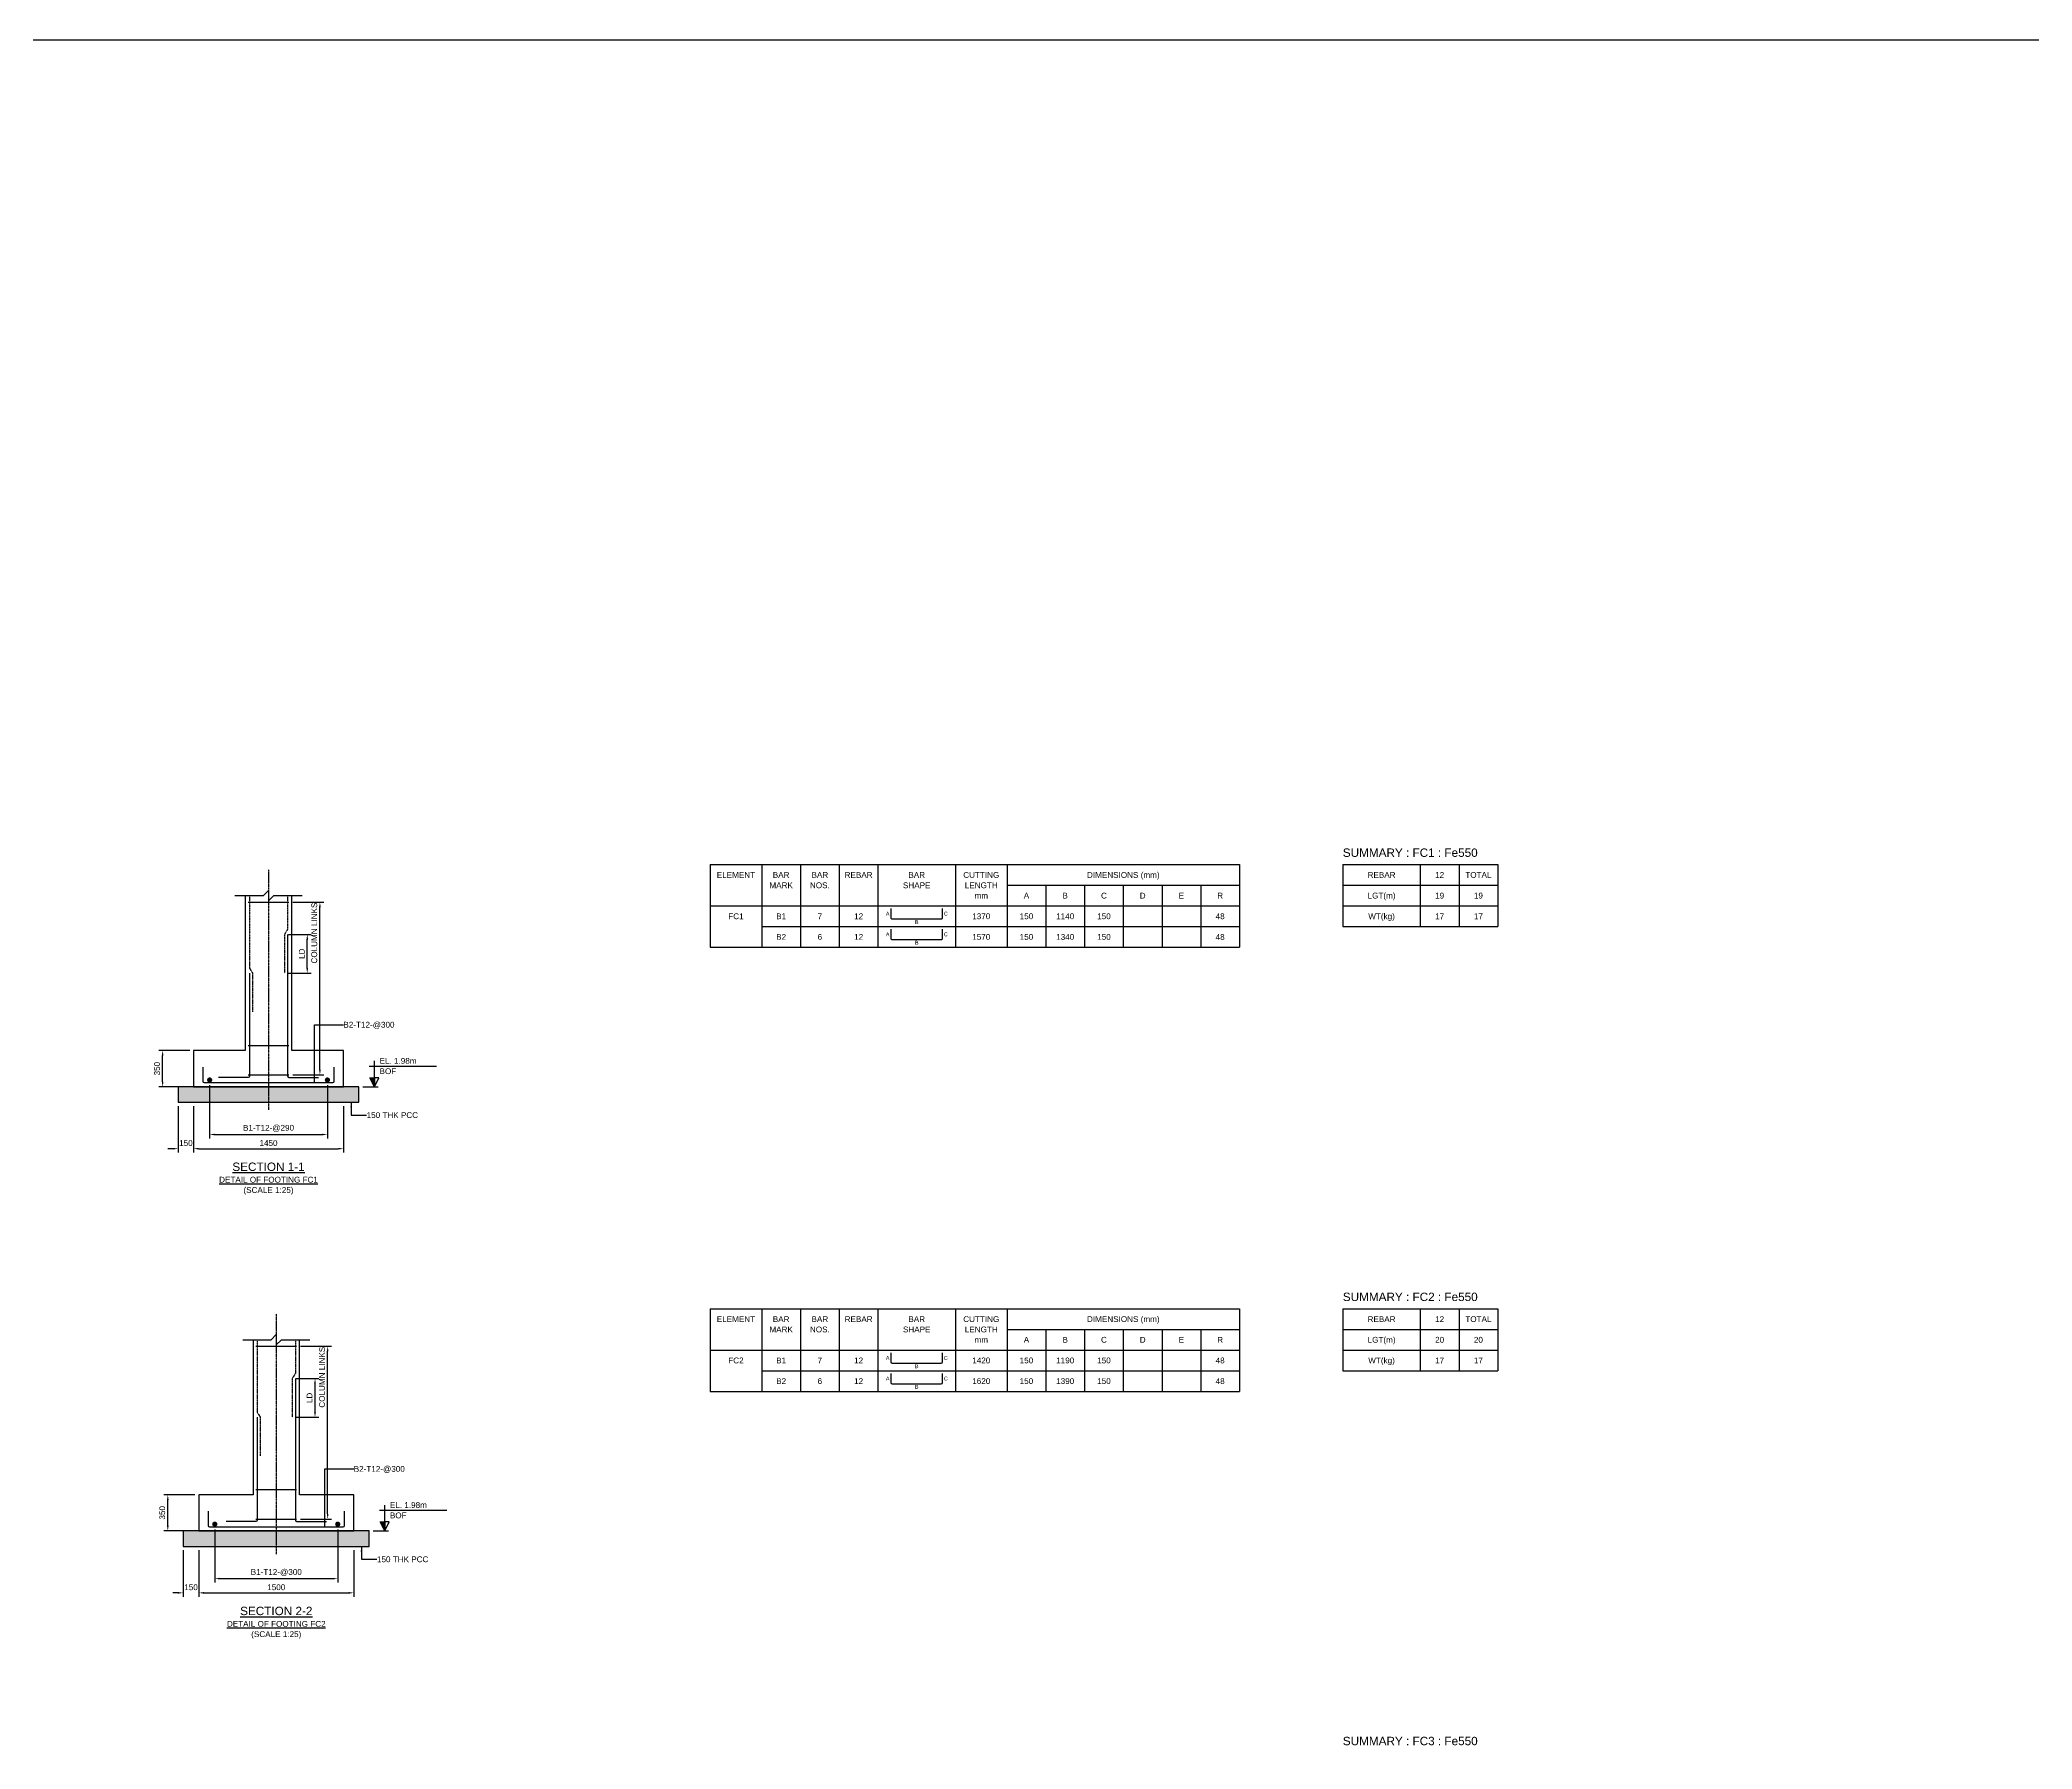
# Model space of a CAD drawing. Header units: inches. Extents: x -816171 to 9366335, y -450961 to 689132.
# Drawn here: x 5641659 to 5718806, y 329762 to 395952 of the extents above; entities that cross this region are included whole.
import ezdxf
from ezdxf.enums import TextEntityAlignment as Align

# ---------------------------------------------------------------- set-up
doc = ezdxf.new("R2010")
doc.units = ezdxf.units.IN
doc.header["$MEASUREMENT"] = 0
doc.linetypes.add('Cline', pattern=[1, 0.625, -0.125, 0.125, -0.125])
doc.linetypes.add('DASHED', pattern=[0.75, 0.5, -0.25])
for name, color, linetype in [('Center Line', 1, 'Continuous'), ('Concrete Line', 2, 'Continuous'), ('Dim', 31, 'Continuous'), ('Labels', 4, 'Continuous'), ('PCC', 5, 'Continuous'), ('Reinforcement', 130, 'Continuous'), ('Schedule Header', 4, 'Continuous'), ('Schedule Line', 60, 'Continuous'), ('Section Mark', 5, 'Continuous'), ('Solid', 25, 'Continuous'), ('Text', 31, 'Continuous')]:
    doc.layers.add(name, color=color, linetype=linetype)
doc.styles.add('SC-BBS1', font='SansSerif')
doc.styles.add('SC-FTG1', font='sanss___.ttf')
doc.styles.add('SC-FTG2', font='SansSerif')
doc.dimstyles.new('RccFooting', dxfattribs={"dimtxt": 225, "dimasz": 200, "dimexe": 150, "dimexo": 150, "dimgap": 100, "dimtad": 1, "dimtoh": 1, "dimdec": 4, "dimlfac": 0.25, "dimzin": 0, "dimdsep": 46, "dimtxsty": 'SC-FTG2', "dimcen": 0.09, "dimclrd": 8, "dimclre": 8, "dimclrt": 31, "dimadec": 0, "dimazin": 0, "dimtfac": 1, "dimtdec": 0, "dimtix": 1, "dimtofl": 0, "dimtmove": 0, "dimatfit": 3, "dimfxl": 1, "dimtolj": 1, "dimtzin": 0, "dimarcsym": 0})

# ---------------------------------------------------------------- blocks, each defined once
blk = doc.blocks.new('*D2350')
at = {"layer": 'DEFPOINTS', "color": 0, "transparency": 16777216}
for p in [(5647014, 354814), (5647614, 354814), (5647614, 353014)]:
    blk.add_point(p, dxfattribs=at)
at = {"layer": 'Dim', "color": 8, "lineweight": -2, "transparency": 16777216}
for p, q in [((5647014, 354664), (5647014, 352864)), ((5647614, 354664), (5647614, 352864)), ((5646814, 353014), (5646614, 353014)), ((5647814, 353014), (5648014, 353014))]:
    blk.add_line(p, q, dxfattribs=at)
at = {"layer": 'Dim', "color": 8, "transparency": 16777216}
for points in [[(5646814, 353047), (5646814, 352981), (5647014, 353014)], [(5647814, 353047), (5647814, 352981), (5647614, 353014)]]:
    blk.add_solid(points, dxfattribs=at)
at = {"layer": 'Dim', "color": 31, "transparency": 16777216, "insert": (5647314, 353230), "char_height": 225, "attachment_point": 5, "style": 'SC-FTG2'}
blk.add_mtext('\\A1;150', dxfattribs=at)
blk = doc.blocks.new('*D2351')
at = {"layer": 'DEFPOINTS', "color": 0, "transparency": 16777216}
for p in [(5647614, 354814), (5653414, 354814), (5653414, 353014)]:
    blk.add_point(p, dxfattribs=at)
at = {"layer": 'Dim', "color": 8, "lineweight": -2, "transparency": 16777216}
for p, q in [((5647614, 354664), (5647614, 352864)), ((5653414, 354664), (5653414, 352864)), ((5647814, 353014), (5653214, 353014))]:
    blk.add_line(p, q, dxfattribs=at)
at = {"layer": 'Dim', "color": 8, "transparency": 16777216}
for points in [[(5647814, 353047), (5647814, 352981), (5647614, 353014)], [(5653214, 353047), (5653214, 352981), (5653414, 353014)]]:
    blk.add_solid(points, dxfattribs=at)
at = {"layer": 'Dim', "color": 31, "transparency": 16777216, "insert": (5650514, 353230), "char_height": 225, "attachment_point": 5, "style": 'SC-FTG2'}
blk.add_mtext('\\A1;1450', dxfattribs=at)
blk = doc.blocks.new('*D2352')
at = {"layer": 'DEFPOINTS', "color": 0, "transparency": 16777216}
for p in [(5646414, 356814), (5647614, 356814), (5647614, 355414)]:
    blk.add_point(p, dxfattribs=at)
at = {"layer": 'Dim', "color": 8, "lineweight": -2, "transparency": 16777216}
for p, q in [((5647464, 356814), (5646264, 356814)), ((5646414, 355614), (5646414, 356614)), ((5647464, 355414), (5646264, 355414))]:
    blk.add_line(p, q, dxfattribs=at)
at = {"layer": 'Dim', "color": 8, "transparency": 16777216}
for points in [[(5646380, 356614), (5646447, 356614), (5646414, 356814)], [(5646380, 355614), (5646447, 355614), (5646414, 355414)]]:
    blk.add_solid(points, dxfattribs=at)
at = {"layer": 'Dim', "color": 31, "transparency": 16777216, "insert": (5646198, 356114), "char_height": 225, "attachment_point": 5, "rotation": 90, "style": 'SC-FTG2'}
blk.add_mtext('\\A1;350', dxfattribs=at)
blk = doc.blocks.new('*D2353')
at = {"layer": 'DEFPOINTS', "color": 0, "transparency": 16777216}
for p in [(5648234, 355624), (5652794, 355624), (5652794, 353564)]:
    blk.add_point(p, dxfattribs=at)
at = {"layer": 'Dim', "color": 8, "lineweight": -2, "transparency": 16777216}
for p, q in [((5648234, 355474), (5648234, 353414)), ((5652794, 355474), (5652794, 353414)), ((5648434, 353564), (5652594, 353564))]:
    blk.add_line(p, q, dxfattribs=at)
at = {"layer": 'Dim', "color": 8, "transparency": 16777216}
for points in [[(5648434, 353597), (5648434, 353531), (5648234, 353564)], [(5652594, 353597), (5652594, 353531), (5652794, 353564)]]:
    blk.add_solid(points, dxfattribs=at)
at = {"layer": 'Dim', "color": 31, "transparency": 16777216, "insert": (5650514, 353800), "char_height": 225, "attachment_point": 5, "style": 'SC-FTG2'}
blk.add_mtext('\\A1;B1-T12-@290', dxfattribs=at)
blk = doc.blocks.new('*D2354')
at = {"layer": 'DEFPOINTS', "color": 0, "transparency": 16777216}
for p in [(5651134, 361314), (5652014, 361314), (5651134, 359814)]:
    blk.add_point(p, dxfattribs=at)
at = {"layer": 'Dim', "color": 8, "lineweight": -2, "transparency": 16777216}
for p, q in [((5651284, 361314), (5652164, 361314)), ((5652014, 360014), (5652014, 361114)), ((5651284, 359814), (5652164, 359814))]:
    blk.add_line(p, q, dxfattribs=at)
at = {"layer": 'Dim', "color": 8, "transparency": 16777216}
for points in [[(5651980, 361114), (5652047, 361114), (5652014, 361314)], [(5651980, 360014), (5652047, 360014), (5652014, 359814)]]:
    blk.add_solid(points, dxfattribs=at)
at = {"layer": 'Dim', "color": 31, "transparency": 16777216, "insert": (5651801, 360564), "char_height": 225, "attachment_point": 5, "rotation": 90, "style": 'SC-FTG2'}
blk.add_mtext('\\A1;LD', dxfattribs=at)
blk = doc.blocks.new('*D2355')
at = {"layer": 'DEFPOINTS', "color": 0, "transparency": 16777216}
for p in [(5651304, 362564), (5652504, 362564), (5651304, 355874)]:
    blk.add_point(p, dxfattribs=at)
at = {"layer": 'Dim', "color": 8, "lineweight": -2, "transparency": 16777216}
for p, q in [((5651454, 362564), (5652654, 362564)), ((5652504, 356074), (5652504, 362364)), ((5651454, 355874), (5652654, 355874))]:
    blk.add_line(p, q, dxfattribs=at)
at = {"layer": 'Dim', "color": 8, "transparency": 16777216}
for points in [[(5652470, 362364), (5652537, 362364), (5652504, 362564)], [(5652470, 356074), (5652537, 356074), (5652504, 355874)]]:
    blk.add_solid(points, dxfattribs=at)
at = {"layer": 'Dim', "color": 31, "transparency": 16777216, "insert": (5652286, 361364), "char_height": 225, "attachment_point": 5, "rotation": 90, "style": 'SC-FTG2'}
blk.add_mtext('\\A1;COLUMN LINKS', dxfattribs=at)
blk = doc.blocks.new('*D2366')
at = {"layer": 'DEFPOINTS', "color": 0, "transparency": 16777216}
for p in [(5647214, 337614), (5647814, 337614), (5647814, 335814)]:
    blk.add_point(p, dxfattribs=at)
at = {"layer": 'Dim', "color": 8, "lineweight": -2, "transparency": 16777216}
for p, q in [((5647214, 337464), (5647214, 335664)), ((5647814, 337464), (5647814, 335664)), ((5647014, 335814), (5646814, 335814)), ((5648014, 335814), (5648214, 335814))]:
    blk.add_line(p, q, dxfattribs=at)
at = {"layer": 'Dim', "color": 8, "transparency": 16777216}
for points in [[(5647014, 335847), (5647014, 335781), (5647214, 335814)], [(5648014, 335847), (5648014, 335781), (5647814, 335814)]]:
    blk.add_solid(points, dxfattribs=at)
at = {"layer": 'Dim', "color": 31, "transparency": 16777216, "insert": (5647514, 336030), "char_height": 225, "attachment_point": 5, "style": 'SC-FTG2'}
blk.add_mtext('\\A1;150', dxfattribs=at)
blk = doc.blocks.new('*D2367')
at = {"layer": 'DEFPOINTS', "color": 0, "transparency": 16777216}
for p in [(5647814, 337614), (5653814, 337614), (5653814, 335814)]:
    blk.add_point(p, dxfattribs=at)
at = {"layer": 'Dim', "color": 8, "lineweight": -2, "transparency": 16777216}
for p, q in [((5647814, 337464), (5647814, 335664)), ((5653814, 337464), (5653814, 335664)), ((5648014, 335814), (5653614, 335814))]:
    blk.add_line(p, q, dxfattribs=at)
at = {"layer": 'Dim', "color": 8, "transparency": 16777216}
for points in [[(5648014, 335847), (5648014, 335781), (5647814, 335814)], [(5653614, 335847), (5653614, 335781), (5653814, 335814)]]:
    blk.add_solid(points, dxfattribs=at)
at = {"layer": 'Dim', "color": 31, "transparency": 16777216, "insert": (5650814, 336030), "char_height": 225, "attachment_point": 5, "style": 'SC-FTG2'}
blk.add_mtext('\\A1;1500', dxfattribs=at)
blk = doc.blocks.new('*D2368')
at = {"layer": 'DEFPOINTS', "color": 0, "transparency": 16777216}
for p in [(5646614, 339614), (5647814, 339614), (5647814, 338214)]:
    blk.add_point(p, dxfattribs=at)
at = {"layer": 'Dim', "color": 8, "lineweight": -2, "transparency": 16777216}
for p, q in [((5647664, 339614), (5646464, 339614)), ((5646614, 338414), (5646614, 339414)), ((5647664, 338214), (5646464, 338214))]:
    blk.add_line(p, q, dxfattribs=at)
at = {"layer": 'Dim', "color": 8, "transparency": 16777216}
for points in [[(5646580, 339414), (5646647, 339414), (5646614, 339614)], [(5646580, 338414), (5646647, 338414), (5646614, 338214)]]:
    blk.add_solid(points, dxfattribs=at)
at = {"layer": 'Dim', "color": 31, "transparency": 16777216, "insert": (5646398, 338914), "char_height": 225, "attachment_point": 5, "rotation": 90, "style": 'SC-FTG2'}
blk.add_mtext('\\A1;350', dxfattribs=at)
blk = doc.blocks.new('*D2369')
at = {"layer": 'DEFPOINTS', "color": 0, "transparency": 16777216}
for p in [(5648434, 338424), (5653194, 338424), (5653194, 336364)]:
    blk.add_point(p, dxfattribs=at)
at = {"layer": 'Dim', "color": 8, "lineweight": -2, "transparency": 16777216}
for p, q in [((5648434, 338274), (5648434, 336214)), ((5653194, 338274), (5653194, 336214)), ((5648634, 336364), (5652994, 336364))]:
    blk.add_line(p, q, dxfattribs=at)
at = {"layer": 'Dim', "color": 8, "transparency": 16777216}
for points in [[(5648634, 336397), (5648634, 336331), (5648434, 336364)], [(5652994, 336397), (5652994, 336331), (5653194, 336364)]]:
    blk.add_solid(points, dxfattribs=at)
at = {"layer": 'Dim', "color": 31, "transparency": 16777216, "insert": (5650814, 336600), "char_height": 225, "attachment_point": 5, "style": 'SC-FTG2'}
blk.add_mtext('\\A1;B1-T12-@300', dxfattribs=at)
blk = doc.blocks.new('*D2360')
at = {"layer": 'DEFPOINTS', "color": 0, "transparency": 16777216}
for p in [(5651434, 344114), (5652314, 344114), (5651434, 342614)]:
    blk.add_point(p, dxfattribs=at)
at = {"layer": 'Dim', "color": 8, "lineweight": -2, "transparency": 16777216}
for p, q in [((5651584, 344114), (5652464, 344114)), ((5652314, 342814), (5652314, 343914)), ((5651584, 342614), (5652464, 342614))]:
    blk.add_line(p, q, dxfattribs=at)
at = {"layer": 'Dim', "color": 8, "transparency": 16777216}
for points in [[(5652280, 343914), (5652347, 343914), (5652314, 344114)], [(5652280, 342814), (5652347, 342814), (5652314, 342614)]]:
    blk.add_solid(points, dxfattribs=at)
at = {"layer": 'Dim', "color": 31, "transparency": 16777216, "insert": (5652101, 343364), "char_height": 225, "attachment_point": 5, "rotation": 90, "style": 'SC-FTG2'}
blk.add_mtext('\\A1;LD', dxfattribs=at)
blk = doc.blocks.new('*D2361')
at = {"layer": 'DEFPOINTS', "color": 0, "transparency": 16777216}
for p in [(5651604, 345364), (5652804, 345364), (5651604, 338674)]:
    blk.add_point(p, dxfattribs=at)
at = {"layer": 'Dim', "color": 8, "lineweight": -2, "transparency": 16777216}
for p, q in [((5651754, 345364), (5652954, 345364)), ((5652804, 338874), (5652804, 345164)), ((5651754, 338674), (5652954, 338674))]:
    blk.add_line(p, q, dxfattribs=at)
at = {"layer": 'Dim', "color": 8, "transparency": 16777216}
for points in [[(5652770, 345164), (5652837, 345164), (5652804, 345364)], [(5652770, 338874), (5652837, 338874), (5652804, 338674)]]:
    blk.add_solid(points, dxfattribs=at)
at = {"layer": 'Dim', "color": 31, "transparency": 16777216, "insert": (5652586, 344164), "char_height": 225, "attachment_point": 5, "rotation": 90, "style": 'SC-FTG2'}
blk.add_mtext('\\A1;COLUMN LINKS', dxfattribs=at)

msp = doc.modelspace()

# ---------------------------------------------------------------- hatches: boundary and pattern name
at = {"layer": 'Solid'}
for points in [[(5654613.62815, 355414.1347), (5654438.62815, 355764.1347), (5654613.62815, 355764.1347)], [(5647013.62815, 354814.1347), (5654013.62815, 354814.1347), (5654013.62815, 355414.1347), (5647013.62815, 355414.1347)], [(5647213.62815, 337614.1347), (5654413.62815, 337614.1347), (5654413.62815, 338214.1347), (5647213.62815, 338214.1347)], [(5655013.62815, 338214.1347), (5654838.62815, 338564.1347), (5655013.62815, 338564.1347)]]:
    msp.add_hatch(color=256, dxfattribs=at).paths.add_polyline_path(points, flags=0)

# ---------------------------------------------------------------- linework, layer by layer
msp.add_lwpolyline([(5266849.35229, 395952.13534), (5795953.51014, 395952.13534), (5795953.51014, 141360.22388), (5266849.35229, 141360.22388)], close=True)
at = {"layer": 'Center Line', "linetype": 'Cline'}
for points in [[(5650513.62815, 363814.1347), (5650513.62815, 354514.1347)], [(5650813.62815, 346614.1347), (5650813.62815, 337314.1347)]]:
    msp.add_lwpolyline(points, dxfattribs=at)
at = {"layer": 'Concrete Line'}
for points in [[(5649613.62815, 362814.1347), (5649613.62815, 356814.1347), (5647613.62815, 356814.1347), (5647613.62815, 355414.1347), (5653413.62815, 355414.1347), (5653413.62815, 356814.1347), (5651413.62815, 356814.1347), (5651413.62815, 362814.1347)], [(5649213.62815, 362814.1347), (5650313.62815, 362814.1347), (5650513.62815, 363014.1347), (5650513.62815, 362614.1347), (5650713.62815, 362814.1347), (5651813.62815, 362814.1347)], [(5649513.62815, 345614.1347), (5650613.62815, 345614.1347), (5650813.62815, 345814.1347), (5650813.62815, 345414.1347), (5651013.62815, 345614.1347), (5652113.62815, 345614.1347)], [(5649913.62815, 345614.1347), (5649913.62815, 339614.1347), (5647813.62815, 339614.1347), (5647813.62815, 338214.1347), (5653813.62815, 338214.1347), (5653813.62815, 339614.1347), (5651713.62815, 339614.1347), (5651713.62815, 345614.1347)]]:
    msp.add_lwpolyline(points, dxfattribs=at)
at = {"layer": 'PCC'}
for points in [[(5647013.62815, 354814.1347), (5654013.62815, 354814.1347), (5654013.62815, 355414.1347), (5647013.62815, 355414.1347), (5647013.62815, 354814.1347)], [(5647213.62815, 337614.1347), (5654413.62815, 337614.1347), (5654413.62815, 338214.1347), (5647213.62815, 338214.1347), (5647213.62815, 337614.1347)]]:
    msp.add_lwpolyline(points, dxfattribs=at)
at = {"layer": 'Reinforcement', "linetype": 'DASHED'}
for points in [[(5649773.62815, 362814.1347), (5649773.62815, 360014.1347), (5649893.62815, 359814.1347), (5649893.62815, 358314.1347)], [(5651253.62815, 362814.1347), (5651253.62815, 361514.1347), (5651133.62815, 361314.1347), (5651133.62815, 359814.1347)], [(5650073.62815, 345614.1347), (5650073.62815, 342814.1347), (5650193.62815, 342614.1347), (5650193.62815, 341114.1347)], [(5651553.62815, 345614.1347), (5651553.62815, 344314.1347), (5651433.62815, 344114.1347), (5651433.62815, 342614.1347)]]:
    msp.add_lwpolyline(points, dxfattribs=at)
at = {"layer": 'Reinforcement'}
for points in [[(5649723.62815, 362564.1347), (5651303.62815, 362564.1347)], [(5649723.62815, 357014.1347), (5651303.62815, 357014.1347)], [(5649723.62815, 355874.1347), (5651303.62815, 355874.1347)], [(5650023.62815, 345364.1347), (5651603.62815, 345364.1347)], [(5650023.62815, 339814.1347), (5651603.62815, 339814.1347)], [(5650023.62815, 338674.1347), (5651603.62815, 338674.1347)]]:
    msp.add_lwpolyline(points, dxfattribs=at)
for points in [[(5674613.62815, 362314.1347), (5674613.62815, 361964.1347, 0.5), (5674663.62815, 361914.1347), (5676563.62815, 361914.1347, 0.5), (5676613.62815, 361964.1347), (5676613.62815, 362314.1347)], [(5651253.62815, 361314.1347), (5651253.62815, 355824.1347, 0.4), (5651303.62815, 355774.1347), (5652453.62815, 355774.1347, 0.4), (5652453.62815, 355774.1347), (5652453.62815, 355774.1347)], [(5674613.62815, 361514.1347), (5674613.62815, 361164.1347, 0.5), (5674663.62815, 361114.1347), (5676563.62815, 361114.1347, 0.5), (5676613.62815, 361164.1347), (5676613.62815, 361514.1347)], [(5649773.62815, 359814.1347), (5649773.62815, 355824.1347, -0.4), (5649723.62815, 355774.1347), (5648573.62815, 355774.1347, 0.4), (5648573.62815, 355774.1347), (5648573.62815, 355774.1347)], [(5647973.62815, 356174.1347), (5647973.62815, 355624.1347, 0.4), (5648023.62815, 355574.1347), (5653003.62815, 355574.1347, 0.4), (5653053.62815, 355624.1347), (5653053.62815, 356174.1347)], [(5674613.62815, 345114.1347), (5674613.62815, 344764.1347, 0.5), (5674663.62815, 344714.1347), (5676563.62815, 344714.1347, 0.5), (5676613.62815, 344764.1347), (5676613.62815, 345114.1347)], [(5651553.62815, 344114.1347), (5651553.62815, 338624.1347, 0.4), (5651603.62815, 338574.1347), (5652753.62815, 338574.1347, 0.4), (5652753.62815, 338574.1347), (5652753.62815, 338574.1347)], [(5674613.62815, 344314.1347), (5674613.62815, 343964.1347, 0.5), (5674663.62815, 343914.1347), (5676563.62815, 343914.1347, 0.5), (5676613.62815, 343964.1347), (5676613.62815, 344314.1347)], [(5650073.62815, 342614.1347), (5650073.62815, 338624.1347, -0.4), (5650023.62815, 338574.1347), (5648873.62815, 338574.1347, 0.4), (5648873.62815, 338574.1347), (5648873.62815, 338574.1347)], [(5648173.62815, 338974.1347), (5648173.62815, 338424.1347, 0.4), (5648223.62815, 338374.1347), (5653403.62815, 338374.1347, 0.4), (5653453.62815, 338424.1347), (5653453.62815, 338974.1347)]]:
    msp.add_lwpolyline(points, format="xyb", dxfattribs=at)
at = {"layer": 'Reinforcement', "const_width": 100}
for points in [[(5648183.62815, 355674.1347, 1), (5648283.62815, 355674.1347, 1)], [(5652743.62815, 355674.1347, 1), (5652843.62815, 355674.1347, 1)], [(5648383.62815, 338474.1347, 1), (5648483.62815, 338474.1347, 1)], [(5653143.62815, 338474.1347, 1), (5653243.62815, 338474.1347, 1)]]:
    msp.add_lwpolyline(points, format="xyb", close=True, dxfattribs=at)
at = {"layer": 'Schedule Line'}
for p, q in [((5667613.62815, 364014.1347), (5688113.62815, 364014.1347)), ((5667613.62815, 364014.1347), (5667613.62815, 360814.1347)), ((5669613.62815, 364014.1347), (5669613.62815, 360814.1347)), ((5671113.62815, 364014.1347), (5671113.62815, 360814.1347)), ((5672613.62815, 364014.1347), (5672613.62815, 360814.1347)), ((5674113.62815, 364014.1347), (5674113.62815, 360814.1347)), ((5677113.62815, 364014.1347), (5677113.62815, 360814.1347)), ((5679113.62815, 364014.1347), (5679113.62815, 360814.1347)), ((5688113.62815, 364014.1347), (5688113.62815, 360814.1347)), ((5692113.62815, 364014.1347), (5698113.62815, 364014.1347)), ((5692113.62815, 364014.1347), (5692113.62815, 361614.1347)), ((5695113.62815, 364014.1347), (5695113.62815, 361614.1347)), ((5696613.62815, 364014.1347), (5696613.62815, 361614.1347)), ((5698113.62815, 364014.1347), (5698113.62815, 361614.1347)), ((5679113.62815, 363214.1347), (5688113.62815, 363214.1347)), ((5680613.62815, 363214.1347), (5680613.62815, 360814.1347)), ((5682113.62815, 363214.1347), (5682113.62815, 360814.1347)), ((5683613.62815, 363214.1347), (5683613.62815, 360814.1347)), ((5685113.62815, 363214.1347), (5685113.62815, 360814.1347)), ((5686613.62815, 363214.1347), (5686613.62815, 360814.1347)), ((5692113.62815, 363214.1347), (5698113.62815, 363214.1347)), ((5667613.62815, 362414.1347), (5688113.62815, 362414.1347)), ((5692113.62815, 362414.1347), (5698113.62815, 362414.1347)), ((5669613.62815, 361614.1347), (5688113.62815, 361614.1347)), ((5692113.62815, 361614.1347), (5698113.62815, 361614.1347)), ((5667613.62815, 360814.1347), (5688113.62815, 360814.1347)), ((5669613.62815, 360814.1347), (5688113.62815, 360814.1347)), ((5667613.62815, 346814.1347), (5688113.62815, 346814.1347)), ((5667613.62815, 346814.1347), (5667613.62815, 343614.1347)), ((5669613.62815, 346814.1347), (5669613.62815, 343614.1347)), ((5671113.62815, 346814.1347), (5671113.62815, 343614.1347)), ((5672613.62815, 346814.1347), (5672613.62815, 343614.1347)), ((5674113.62815, 346814.1347), (5674113.62815, 343614.1347)), ((5677113.62815, 346814.1347), (5677113.62815, 343614.1347)), ((5679113.62815, 346814.1347), (5679113.62815, 343614.1347)), ((5688113.62815, 346814.1347), (5688113.62815, 343614.1347)), ((5692113.62815, 346814.1347), (5698113.62815, 346814.1347)), ((5692113.62815, 346814.1347), (5692113.62815, 344414.1347)), ((5695113.62815, 346814.1347), (5695113.62815, 344414.1347)), ((5696613.62815, 346814.1347), (5696613.62815, 344414.1347)), ((5698113.62815, 346814.1347), (5698113.62815, 344414.1347)), ((5679113.62815, 346014.1347), (5688113.62815, 346014.1347)), ((5680613.62815, 346014.1347), (5680613.62815, 343614.1347)), ((5682113.62815, 346014.1347), (5682113.62815, 343614.1347)), ((5683613.62815, 346014.1347), (5683613.62815, 343614.1347)), ((5685113.62815, 346014.1347), (5685113.62815, 343614.1347)), ((5686613.62815, 346014.1347), (5686613.62815, 343614.1347)), ((5692113.62815, 346014.1347), (5698113.62815, 346014.1347)), ((5667613.62815, 345214.1347), (5688113.62815, 345214.1347)), ((5692113.62815, 345214.1347), (5698113.62815, 345214.1347)), ((5669613.62815, 344414.1347), (5688113.62815, 344414.1347)), ((5692113.62815, 344414.1347), (5698113.62815, 344414.1347)), ((5667613.62815, 343614.1347), (5688113.62815, 343614.1347)), ((5669613.62815, 343614.1347), (5688113.62815, 343614.1347))]:
    msp.add_line(p, q, dxfattribs=at)
at = {"layer": 'Section Mark'}
for p, q in [((5654163.62815, 355414.1347), (5654763.62815, 355414.1347)), ((5654563.62815, 338214.1347), (5655163.62815, 338214.1347))]:
    msp.add_line(p, q, dxfattribs=at)
for points in [[(5654413.62815, 356214.1347), (5657013.62815, 356214.1347)], [(5654613.62815, 355414.1347), (5654438.62815, 355764.1347), (5654613.62815, 355764.1347), (5654613.62815, 355414.1347)], [(5654613.62815, 355414.1347), (5654613.62815, 356414.1347)], [(5654613.62815, 355414.1347), (5654788.62815, 355764.1347), (5654613.62815, 355764.1347), (5654613.62815, 355414.1347)], [(5654813.62815, 339014.1347), (5657413.62815, 339014.1347)], [(5655013.62815, 338214.1347), (5655013.62815, 339214.1347)], [(5655013.62815, 338214.1347), (5654838.62815, 338564.1347), (5655013.62815, 338564.1347), (5655013.62815, 338214.1347)], [(5655013.62815, 338214.1347), (5655188.62815, 338564.1347), (5655013.62815, 338564.1347), (5655013.62815, 338214.1347)]]:
    msp.add_lwpolyline(points, dxfattribs=at)

# ---------------------------------------------------------------- texts
at = {"layer": 'Dim', "style": 'SC-BBS1'}
for s, p in [('A', (5674488.62815, 362114.1347)), ('B', (5675613.62815, 361789.1347)), ('C', (5676738.62815, 362114.1347)), ('A', (5674488.62815, 361314.1347)), ('B', (5675613.62815, 360989.1347)), ('C', (5676738.62815, 361314.1347)), ('A', (5674488.62815, 344914.1347)), ('C', (5676738.62815, 344914.1347)), ('A', (5674488.62815, 344114.1347)), ('B', (5675613.62815, 344589.1347)), ('C', (5676738.62815, 344114.1347)), ('B', (5675613.62815, 343789.1347))]:
    msp.add_text(s, height=150, dxfattribs=at).set_placement(p, align=Align.MIDDLE_CENTER)
at = {"layer": 'Dim', "style": 'SC-FTG2'}
for s, p in [('B2-T12-@300', (5653413.62815, 357814.1347)), ('150 THK PCC', (5654313.62815, 354314.1347)), ('B2-T12-@300', (5653813.62815, 340614.1347)), ('150 THK PCC', (5654713.62815, 337114.1347))]:
    msp.add_text(s, height=225, dxfattribs=at).set_placement(p, align=Align.MIDDLE_LEFT)
at = {"layer": 'Labels', "style": 'SC-FTG1'}
for s, p in [('%%USECTION 1-1', (5650513.62815, 352314.1347)), ('%%USECTION 2-2', (5650813.62815, 335114.1347))]:
    msp.add_text(s, height=325, dxfattribs=at).set_placement(p, align=Align.MIDDLE_CENTER)
at = {"layer": 'Schedule Header', "style": 'SC-BBS1'}
for s, p in [('SUMMARY : FC1 : Fe550', (5692113.62815, 364314.1347)), ('SUMMARY : FC2 : Fe550', (5692113.62815, 347114.1347)), ('SUMMARY : FC3 : Fe550', (5692113.62815, 329914.1347))]:
    msp.add_text(s, height=325, dxfattribs=at).set_placement(p)
for s, p in [('ELEMENT', (5668613.62815, 363614.1347)), ('BAR', (5670363.62815, 363614.1347)), ('BAR', (5671863.62815, 363614.1347)), ('REBAR', (5673363.62815, 363614.1347)), ('BAR', (5675613.62815, 363614.1347)), ('CUTTING', (5678113.62815, 363614.1347)), ('DIMENSIONS (mm)', (5683613.62815, 363614.1347)), ('REBAR', (5693613.62815, 363614.1347)), ('12', (5695863.62815, 363614.1347)), ('TOTAL', (5697363.62815, 363614.1347)), ('MARK', (5670363.62815, 363214.1347)), ('NOS.', (5671863.62815, 363214.1347)), ('SHAPE', (5675613.62815, 363214.1347)), ('LENGTH', (5678113.62815, 363214.1347)), ('mm', (5678113.62815, 362814.1347)), ('A', (5679863.62815, 362814.1347)), ('B', (5681363.62815, 362814.1347)), ('C', (5682863.62815, 362814.1347)), ('D', (5684363.62815, 362814.1347)), ('E', (5685863.62815, 362814.1347)), ('R', (5687363.62815, 362814.1347)), ('LGT(m)', (5693613.62815, 362814.1347)), ('WT(kg)', (5693613.62815, 362014.1347)), ('ELEMENT', (5668613.62815, 346414.1347)), ('BAR', (5670363.62815, 346414.1347)), ('BAR', (5671863.62815, 346414.1347)), ('REBAR', (5673363.62815, 346414.1347)), ('BAR', (5675613.62815, 346414.1347)), ('CUTTING', (5678113.62815, 346414.1347)), ('DIMENSIONS (mm)', (5683613.62815, 346414.1347)), ('REBAR', (5693613.62815, 346414.1347)), ('12', (5695863.62815, 346414.1347)), ('TOTAL', (5697363.62815, 346414.1347)), ('MARK', (5670363.62815, 346014.1347)), ('NOS.', (5671863.62815, 346014.1347)), ('SHAPE', (5675613.62815, 346014.1347)), ('LENGTH', (5678113.62815, 346014.1347)), ('mm', (5678113.62815, 345614.1347)), ('A', (5679863.62815, 345614.1347)), ('B', (5681363.62815, 345614.1347)), ('C', (5682863.62815, 345614.1347)), ('D', (5684363.62815, 345614.1347)), ('E', (5685863.62815, 345614.1347)), ('R', (5687363.62815, 345614.1347)), ('LGT(m)', (5693613.62815, 345614.1347)), ('WT(kg)', (5693613.62815, 344814.1347))]:
    msp.add_text(s, height=225, dxfattribs=at).set_placement(p, align=Align.MIDDLE_CENTER)
at = {"layer": 'Text'}
for s, style, p in [('19', 'SC-BBS1', (5695863.62815, 362814.1347)), ('19', 'SC-BBS1', (5697363.62815, 362814.1347)), ('FC1', 'SC-BBS1', (5668613.62815, 362014.1347)), ('B1', 'SC-BBS1', (5670363.62815, 362014.1347)), ('7', 'SC-BBS1', (5671863.62815, 362014.1347)), ('12', 'SC-BBS1', (5673363.62815, 362014.1347)), ('1370', 'SC-BBS1', (5678113.62815, 362014.1347)), ('150', 'SC-BBS1', (5679863.62815, 362014.1347)), ('1140', 'SC-BBS1', (5681363.62815, 362014.1347)), ('150', 'SC-BBS1', (5682863.62815, 362014.1347)), ('48', 'SC-BBS1', (5687363.62815, 362014.1347)), ('17', 'SC-BBS1', (5695863.62815, 362014.1347)), ('17', 'SC-BBS1', (5697363.62815, 362014.1347)), ('B2', 'SC-BBS1', (5670363.62815, 361214.1347)), ('6', 'SC-BBS1', (5671863.62815, 361214.1347)), ('12', 'SC-BBS1', (5673363.62815, 361214.1347)), ('1570', 'SC-BBS1', (5678113.62815, 361214.1347)), ('150', 'SC-BBS1', (5679863.62815, 361214.1347)), ('1340', 'SC-BBS1', (5681363.62815, 361214.1347)), ('150', 'SC-BBS1', (5682863.62815, 361214.1347)), ('48', 'SC-BBS1', (5687363.62815, 361214.1347)), ('%%UDETAIL OF FOOTING FC1', 'SC-FTG1', (5650513.62815, 351814.1347)), ('(SCALE 1:25)', 'SC-FTG1', (5650513.62815, 351414.1347)), ('20', 'SC-BBS1', (5695863.62815, 345614.1347)), ('20', 'SC-BBS1', (5697363.62815, 345614.1347)), ('FC2', 'SC-BBS1', (5668613.62815, 344814.1347)), ('B1', 'SC-BBS1', (5670363.62815, 344814.1347)), ('7', 'SC-BBS1', (5671863.62815, 344814.1347)), ('12', 'SC-BBS1', (5673363.62815, 344814.1347)), ('1420', 'SC-BBS1', (5678113.62815, 344814.1347)), ('150', 'SC-BBS1', (5679863.62815, 344814.1347)), ('1190', 'SC-BBS1', (5681363.62815, 344814.1347)), ('150', 'SC-BBS1', (5682863.62815, 344814.1347)), ('48', 'SC-BBS1', (5687363.62815, 344814.1347)), ('17', 'SC-BBS1', (5695863.62815, 344814.1347)), ('17', 'SC-BBS1', (5697363.62815, 344814.1347)), ('B2', 'SC-BBS1', (5670363.62815, 344014.1347)), ('6', 'SC-BBS1', (5671863.62815, 344014.1347)), ('12', 'SC-BBS1', (5673363.62815, 344014.1347)), ('1620', 'SC-BBS1', (5678113.62815, 344014.1347)), ('150', 'SC-BBS1', (5679863.62815, 344014.1347)), ('1390', 'SC-BBS1', (5681363.62815, 344014.1347)), ('150', 'SC-BBS1', (5682863.62815, 344014.1347)), ('48', 'SC-BBS1', (5687363.62815, 344014.1347)), ('%%UDETAIL OF FOOTING FC2', 'SC-FTG1', (5650813.62815, 334614.1347)), ('(SCALE 1:25)', 'SC-FTG1', (5650813.62815, 334214.1347))]:
    msp.add_text(s, height=225, dxfattribs=dict(at, style=style)).set_placement(p, align=Align.MIDDLE_CENTER)
at = {"layer": 'Text', "style": 'SC-FTG2'}
for s, p in [('EL. 1.98m', (5654813.62815, 356414.1347)), ('BOF', (5654813.62815, 356014.1347)), ('EL. 1.98m', (5655213.62815, 339214.1347)), ('BOF', (5655213.62815, 338814.1347))]:
    msp.add_text(s, height=225, dxfattribs=at).set_placement(p, align=Align.MIDDLE_LEFT)

# ---------------------------------------------------------------- dimensions: what is measured, and where the dimension line sits
at = {"layer": 'Dim'}
for base, p1, p2, text, picture, middle in [((5652503.62815, 362564.1347), (5651303.62815, 355874.1347), (5651303.62815, 362564.1347), 'COLUMN LINKS', '*D2355', (5652503.62815, 361364.1347)), ((5652013.62815, 361314.1347), (5651133.62815, 359814.1347), (5651133.62815, 361314.1347), 'LD', '*D2354', (5652013.62815, 360564.1347)), ((5652803.62815, 345364.1347), (5651603.62815, 338674.1347), (5651603.62815, 345364.1347), 'COLUMN LINKS', '*D2361', (5652803.62815, 344164.1347)), ((5652313.62815, 344114.1347), (5651433.62815, 342614.1347), (5651433.62815, 344114.1347), 'LD', '*D2360', (5652313.62815, 343364.1347))]:
    dim = msp.add_linear_dim(base=base, p1=p1, p2=p2, angle=90, text=text, dimstyle='RccFooting', override={"dimjust": 0}, dxfattribs=at)
    dim.commit()
    dim.dimension.update_dxf_attribs({"geometry": picture, "text_midpoint": middle, "dimtype": 161})
for p1, p2, distance, text, picture, middle in [((5647613.62815, 355414.1347), (5647613.62815, 356814.1347), 1200, '350', '*D2352', (5646197.57877, 356114.1347)), ((5648233.62815, 355624.1347), (5652793.62815, 355624.1347), -2060, 'B1-T12-@290', '*D2353', (5650513.62815, 353800.09149)), ((5647013.62815, 354814.1347), (5647613.62815, 354814.1347), -1800, '150', '*D2350', (5647313.62815, 353230.02976)), ((5647613.62815, 354814.1347), (5653413.62815, 354814.1347), -1800, '1450', '*D2351', (5650513.62815, 353230.02976)), ((5647813.62815, 338214.1347), (5647813.62815, 339614.1347), 1200, '350', '*D2368', (5646397.57877, 338914.1347)), ((5648433.62815, 338424.1347), (5653193.62815, 338424.1347), -2060, 'B1-T12-@300', '*D2369', (5650813.62815, 336600.09149)), ((5647213.62815, 337614.1347), (5647813.62815, 337614.1347), -1800, '150', '*D2366', (5647513.62815, 336030.02976)), ((5647813.62815, 337614.1347), (5653813.62815, 337614.1347), -1800, '1500', '*D2367', (5650813.62815, 336030.02976))]:
    dim = msp.add_aligned_dim(p1=p1, p2=p2, distance=distance, text=text, dimstyle='RccFooting', dxfattribs=at)
    dim.commit()
    dim.dimension.update_dxf_attribs({"geometry": picture, "text_midpoint": middle})

# ---------------------------------------------------------------- leaders
at = {"layer": 'Dim', "color": 8}
for points in [[(5652293.62815, 355574.1347), (5652293.62815, 357814.1347), (5653413.62815, 357814.1347)], [(5653713.62815, 354814.1347), (5653713.62815, 354314.1347), (5654313.62815, 354314.1347)], [(5652693.62815, 338374.1347), (5652693.62815, 340614.1347), (5653813.62815, 340614.1347)], [(5654113.62815, 337614.1347), (5654113.62815, 337114.1347), (5654713.62815, 337114.1347)]]:
    msp.add_leader(points, dimstyle='RccFooting', dxfattribs=at)

doc.saveas('drawing.dxf')
